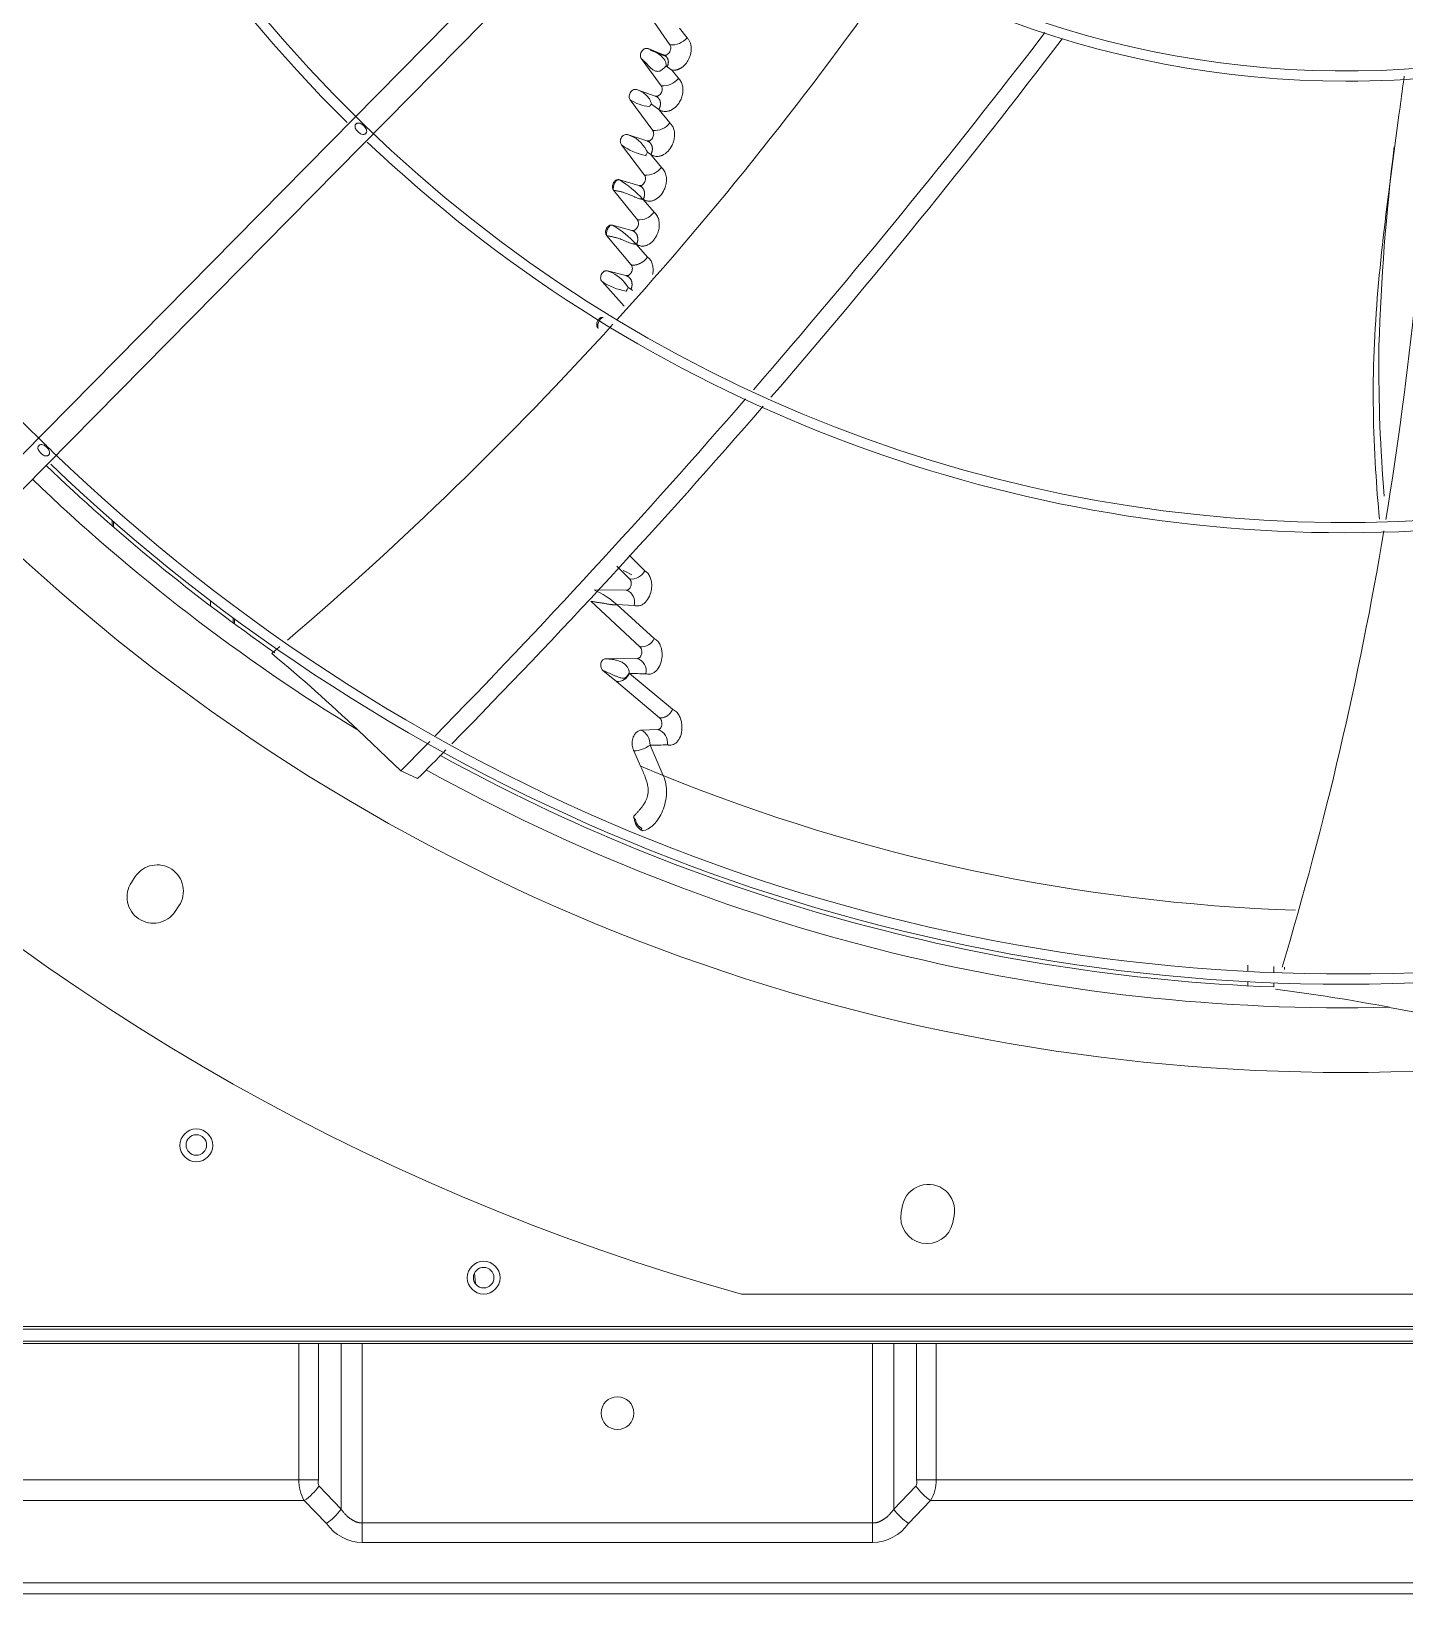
# Model space of a CAD drawing. Header units: millimetres. Extents: x 113490 to 142599, y -20467 to 115.
# Drawn here: x 127403 to 127737.6, y -11964.5 to -11583.8 of the extents above; entities that cross this region are included whole.
import ezdxf

# ---------------------------------------------------------------- set-up
doc = ezdxf.new("R2010")
doc.units = ezdxf.units.MM
doc.layers.add('DV3_0', color=7, linetype='Continuous')

msp = doc.modelspace()

# ---------------------------------------------------------------- linework, layer by layer
at = {"layer": 'DV3_0', "color": 7, "linetype": 'Continuous', "lineweight": 15}
for p, q in [((127709.2, -11374.23), (127375.6, -11712.53)), ((127376.45, -11720.21), (127714.11, -11377.79)), ((127558.62, -11587.14), (127554.01, -11580.55)), ((127562.78, -11585.38), (127560.97, -11583.04)), ((127556.51, -11597.1), (127551.68, -11590.5)), ((127553.3, -11588.05), (127557.02, -11589.58)), ((127557.84, -11590.08), (127553.84, -11588.41)), ((127557.66, -11592.25), (127557.95, -11592.46)), ((127557.94, -11592.46), (127559.06, -11593.26)), ((127560.67, -11595.27), (127559.06, -11593.26)), ((127550.48, -11598.03), (127555.01, -11599.59)), ((127554.43, -11608), (127548.95, -11600.5)), ((127554.09, -11601.57), (127555.93, -11602.84)), ((127558.61, -11606.15), (127556.03, -11602.92)), ((127548.27, -11608.99), (127552.98, -11610.5)), ((127552.43, -11618.86), (127546.79, -11611.5)), ((127552.8, -11613.89), (127552.7, -11614.06)), ((127552.95, -11613.63), (127552.8, -11613.89)), ((127552.89, -11612.83), (127553.12, -11613.27)), ((127553.12, -11613.27), (127552.95, -11613.63)), ((127553.12, -11613.27), (127553.93, -11613.82)), ((127556.56, -11616.97), (127553.93, -11613.82)), ((127553.93, -11613.82), (127553.98, -11613.84)), ((127546.31, -11620), (127551.04, -11621.4)), ((127550.68, -11629.78), (127544.9, -11622.54)), ((127554.75, -11627.86), (127552.06, -11624.76)), ((127552.06, -11624.76), (127552.11, -11624.77)), ((127549.19, -11640.75), (127543.25, -11633.62)), ((127544.61, -11631.05), (127549.35, -11632.34)), ((127553.18, -11638.82), (127550.4, -11635.71)), ((127550.4, -11635.71), (127550.48, -11635.74)), ((127547.46, -11650.78), (127542.07, -11644.81)), ((127543.37, -11642.2), (127547.9, -11643.34)), ((127547.74, -11645.22), (127548.43, -11646.26)), ((127548.19, -11646.7), (127547.92, -11647.11)), ((127548.43, -11646.26), (127548.19, -11646.7)), ((127548.43, -11646.26), (127549.13, -11646.67)), ((127422.78, -11704.34), (127422.78, -11703.01)), ((127423.09, -11703.28), (127423.09, -11704.6)), ((127552.52, -11715.25), (127548.65, -11711.49)), ((127548.8, -11717.25), (127545.72, -11714.13)), ((127540.15, -11719.92), (127547.98, -11719.99)), ((127446.7, -11723.82), (127446.7, -11722.56)), ((127551.3, -11733.81), (127539.31, -11722.68)), ((127545.66, -11723.51), (127549.91, -11723.7)), ((127554.8, -11731.77), (127545.67, -11723.51)), ((127452.25, -11727.98), (127452.25, -11726.74)), ((127452.55, -11726.96), (127452.55, -11728.2)), ((127545.6, -11742.25), (127542.29, -11739.54)), ((127542.92, -11736.7), (127550.66, -11736.62)), ((127548.73, -11740.27), (127548.69, -11740.05)), ((127559.27, -11748.98), (127548.73, -11740.27)), ((127556.08, -11751.06), (127545.6, -11742.25)), ((127482.63, -11754.1), (127493.07, -11764)), ((127551.63, -11754.06), (127555.69, -11753.96)), ((127551.43, -11762.82), (127549.82, -11759.14)), ((127557, -11765.15), (127553.77, -11757.71)), ((127493.07, -11764), (127497.16, -11765.89)), ((127549.74, -11775.19), (127549.75, -11775.17)), ((127428.38, -11789.76), (127427.44, -11791.17)), ((127438.08, -11798.28), (127439.02, -11796.87)), ((127699.43, -11812.87), (127699.43, -11811.36)), ((127699.43, -11816.37), (127699.43, -11815.37)), ((127733.89, -11821.62), (127748.03, -11824.31)), ((127615.29, -11869.88), (127614.96, -11871.55)), ((127627.51, -11874.04), (127627.84, -11872.38)), ((127511.02, -11886.32), (127511.23, -11888.99)), ((127870.41, -11891.49), (127576.06, -11891.49)), ((128220.58, -11899.99), (127226.67, -11899.99)), ((128220.58, -11902.99), (127226.67, -11902.99)), ((127468.22, -11903.49), (127383.46, -11903.49)), ((127472.99, -11903.49), (127468.22, -11903.49)), ((127472.99, -11903.49), (127478.51, -11903.49)), ((127483.68, -11903.49), (127478.51, -11903.49)), ((127483.68, -11903.49), (127608, -11903.49)), ((127613.16, -11903.49), (127608, -11903.49)), ((127613.16, -11903.49), (127618.69, -11903.49)), ((127623.46, -11903.49), (127618.69, -11903.49)), ((127623.46, -11903.49), (127823.02, -11903.49)), ((127165.62, -11964.49), (128280.86, -11964.49))]:
    msp.add_line(p, q, dxfattribs=at)
at = {"layer": 'DV3_0', "color": 7, "linetype": 'Continuous', "lineweight": 20}
for p, q in [((127705.74, -11813.15), (127705.74, -11811.7)), ((127708.36, -11812.36), (127708.36, -11811.84)), ((127705.74, -11816.66), (127705.74, -11815.65)), ((128233.84, -11899.39), (127213.6, -11899.39)), ((127468.22, -11936.74), (127468.22, -11903.49)), ((127472.99, -11936.74), (127472.99, -11903.49)), ((127478.51, -11943.87), (127478.51, -11903.49)), ((127483.68, -11947.25), (127483.68, -11903.49)), ((127608, -11947.25), (127608, -11903.49)), ((127613.16, -11943.87), (127613.16, -11903.49)), ((127618.69, -11903.49), (127618.69, -11936.74)), ((127623.46, -11903.49), (127623.46, -11936.74)), ((127468.22, -11936.74), (127383.46, -11936.74)), ((127472.99, -11936.74), (127468.22, -11936.74)), ((127618.69, -11936.74), (127623.46, -11936.74)), ((127823.02, -11936.74), (127623.46, -11936.74)), ((127469.55, -11941.77), (127382.13, -11941.77)), ((127474.93, -11947.36), (127469.55, -11941.77)), ((127478.51, -11943.87), (127473.13, -11938.28)), ((127618.55, -11938.28), (127613.16, -11943.87)), ((127622.13, -11941.77), (127616.74, -11947.36)), ((127824.35, -11941.77), (127622.13, -11941.77)), ((127608, -11947.25), (127483.68, -11947.25)), ((127483.68, -11947.25), (127483.68, -11952.04)), ((127608, -11947.25), (127608, -11952.04)), ((127608, -11952.04), (127483.68, -11952.04)), ((127165.62, -11961.85), (128280.86, -11961.85))]:
    msp.add_line(p, q, dxfattribs=at)
at = {"layer": 'DV3_0', "color": 7, "linetype": 'Continuous', "lineweight": 15}
for centre, radius in [((127443.24, -11855.25), 4), ((127443.24, -11855.15), 2.5), ((127513.23, -11887.49), 4), ((127513.23, -11887.49), 2.5), ((127545.84, -11920.49), 4)]:
    msp.add_circle(centre, radius, dxfattribs=at)
for centre, radius, start, end in [((127723.24, -11359.99), 453.5, 135.9912, 225.5589), ((127723.24, -11359.99), 346, 136.506, 225.3203), ((127723.24, -11359.99), 343.5, 135.6595, 225.6229), ((127723.24, -11359.99), 551.5, 195.4775, 254.5225), ((127723.24, -11359.99), 233.5, 225.7814, 315.7154), ((127723.24, -11359.99), 236, 270, 315.2644), ((127723.24, -11359.99), 236, 227.0266, 270), ((126898.84, -11069), 872.24, 317.86602, 325.02361), ((126126.45, -10413.41), 1921.39, 319.10975, 322.45989), ((127559, -11582.25), 4.9, 265.5101, 320.4178), ((126190.55, -10469.09), 1840.9, 319.15831, 322.66086), ((127549.31, -11598.8), 11.46, 61.1528, 69.6579), ((127552.35, -11594.28), 6.06, 34.5155, 65.6878), ((127555.29, -11592.05), 2.38, 355.0985, 30.3566), ((127553.65, -11589.05), 5.12, 298.9227, 308.0461), ((127556.88, -11592.31), 4.81, 265.5613, 321.8717), ((127553.4, -11588.71), 5.54, 307.927, 320.2638), ((126872.37, -11560.89), 872.25, 350.63739, 357.81353), ((127723.24, -11359.99), 343.5, 225.9212, 315.6512), ((127554.65, -11591.76), 10.44, 236.8811, 264.046), ((127549.8, -11598.21), 5.45, 313.7925, 317.47), ((127549.15, -11597.64), 6.31, 317.6452, 321.5525), ((127555.04, -11600.27), 0.78, 12.7225, 57.3488), ((127558.38, -11600.14), 3.64, 227.7428, 229.7409), ((127723.24, -11359.99), 343.5, 225.6229, 225.9212), ((127554.81, -11603.2), 4.81, 265.5115, 322.2315), ((127723.24, -11359.99), 346, 270, 315.3179), ((127723.24, -11359.99), 346, 226.461, 270), ((127546.15, -11616.26), 7.57, 26.9834, 73.7291), ((127552.95, -11611.24), 0.866, 16.0058, 57.6668), ((127555.7, -11599.02), 15.34, 234.4922, 258.7126), ((128259.82, -11676.52), 528.72, 172.9859, 178.2608), ((127552.77, -11614.15), 4.73, 265.8403, 323.2857), ((127533.37, -11641.51), 25.09, 41.8667, 58.9698), ((127550.96, -11622.18), 0.921, 18.0658, 57.5274), ((127551.02, -11625.21), 4.58, 265.7991, 324.5702), ((127531.61, -11653.13), 25.63, 42.8328, 59.5066), ((127549.23, -11633.15), 0.965, 19.7105, 57.2219), ((127550.64, -11631.64), 15.71, 236.9569, 260.0262), ((127541.03, -11650.26), 8.39, 36.859, 73.8365), ((127552.74, -11641.98), 5.92, 232.3975, 237.1972), ((126898.84, -11069), 872.24, 310.5122, 317.77416), ((128122.21, -11664.96), 390.91, 179.6523, 184.707), ((126126.45, -10413.41), 1921.39, 315.69478, 319.02272), ((126190.55, -10469.09), 1840.9, 315.58647, 319.0689), ((127723.24, -11359.99), 453.5, 225.9915, 315.56), ((127723.24, -11359.99), 456, 270, 315.5611), ((127723.24, -11359.99), 453.5, 225.5589, 225.9915), ((127723.24, -11359.99), 457, 226.1533, 235.1929), ((127723.24, -11359.99), 456, 226.2335, 270), ((126872.37, -11560.89), 872.25, 343.27776, 350.45664), ((127723.24, -11359.99), 477.5, 226.9802, 313.0198), ((127729.66, -11343.41), 414.13, 243.8682, 244.1867), ((127549.16, -11713.46), 3.81, 264.7001, 331.9048), ((127532.22, -11738.13), 19.86, 47.4041, 66.4859), ((127546.97, -11722.87), 3.05, 344.1564, 70.634), ((127551.59, -11730.27), 3.55, 265.4096, 335.1519), ((126898.84, -11069), 872.24, 310.18237, 310.35176), ((127201.36, -12048.7), 407.31, 46.3255, 50.2835), ((127545.77, -11739.05), 3.2, 266.8406, 337.4758), ((127545.31, -11738.63), 3.66, 311.5503, 337.1639), ((127545.83, -11740.23), 2.86, 3.4886, 9.9712), ((127553.17, -11580.93), 159.41, 268.4037, 269.8503), ((127549.62, -11739.65), 3.21, 347.6517, 71.1439), ((127547.28, -11739.51), 1.92, 273.3073, 284.0677), ((127549.91, -11757.52), 3.86, 357.1818, 63.5888), ((127554.62, -11757.21), 3.43, 352.2982, 71.7881), ((126126.45, -10413.41), 1921.39, 315.33791, 315.63669), ((126190.55, -10469.09), 1840.9, 315.21602, 315.52108), ((127549.56, -11752.25), 6.9, 272.155, 307.597), ((127549.48, -11752.02), 7.13, 272.7525, 306.9995), ((127554.04, -11585.05), 172.67, 269.9107, 271.3205), ((127723.24, -11359.99), 457, 241.1263, 267.8054), ((127697.86, -11420.07), 372.72, 246.8673, 247.7953), ((127433.7, -11793.31), 6.4, 326.25, 146.25), ((127432.76, -11794.72), 6.4, 146.25, 326.25), ((127656.52, -12221.64), 407.44, 79.0531, 83.0099), ((127621.57, -11871.13), 6.4, 348.75, 168.75), ((127621.24, -11872.79), 6.4, 168.75, 348.75)]:
    msp.add_arc(centre, radius, start, end, dxfattribs=at)
at = {"layer": 'DV3_0', "color": 7, "linetype": 'Continuous', "lineweight": 20}
for centre, radius, start, end in [((128051.44, -11667.05), 320.16, 178.8238, 179.2018), ((127723.24, -11359.99), 461.75, 226.1456, 238.5954), ((127723.24, -11359.99), 461.75, 240.9755, 271.3224), ((127726.53, -11347.24), 450.99, 247.92, 268.0313), ((127477.55, -11936.97), 9.33, 178.573, 210.9696), ((127474.78, -11937.36), 1.89, 160.9993, 209.2458), ((127616.9, -11937.36), 1.89, 330.7536, 19.0013), ((127614.13, -11936.97), 9.33, 329.0299, 1.4276), ((127483.93, -11941.05), 10.99, 215.0741, 268.685), ((127607.75, -11941.05), 10.99, 271.315, 324.9258)]:
    msp.add_arc(centre, radius, start, end, dxfattribs=at)
at = {"layer": 'DV3_0', "color": 7, "linetype": 'Continuous', "lineweight": 15}
for centre, major_axis, start_param, end_param in [((127469.55, -11938.28), (4.49, 4.33), 4.313983, 5.138233), ((127622.13, -11938.28), (-4.49, 4.33), 1.144952, 1.969202), ((127474.93, -11943.87), (4.49, 4.33), 4.313983, 5.138233), ((127616.74, -11943.87), (-4.49, 4.33), 1.144952, 1.969202)]:
    msp.add_ellipse(centre, major_axis=major_axis, ratio=0.436952, start_param=start_param, end_param=end_param, dxfattribs=at)
for points, knots in [([(127553.3, -11588.05), (127553.1, -11587.97), (127552.84, -11587.95), (127552.31, -11588.12), (127552.04, -11588.31), (127551.72, -11588.73), (127551.62, -11588.9), (127551.49, -11589.25), (127551.46, -11589.43), (127551.42, -11589.93), (127551.49, -11590.22), (127551.68, -11590.5)], [0, 0, 0, 0, 0.25, 0.25, 0.5, 0.5, 0.625, 0.625, 0.75, 0.75, 1, 1, 1, 1]), ([(127557.02, -11589.58), (127557.08, -11589.6), (127557.2, -11589.65), (127557.47, -11589.66), (127557.84, -11589.57), (127558.26, -11589.27), (127558.59, -11588.83), (127558.79, -11588.32), (127558.84, -11587.85), (127558.79, -11587.45), (127558.67, -11587.24), (127558.62, -11587.14)], [0, 0, 0, 0, 0.059552, 0.118886, 0.252324, 0.393065, 0.538483, 0.678997, 0.797391, 0.899757, 1, 1, 1, 1]), ([(127559.06, -11593.26), (127559.12, -11593.27), (127559.23, -11593.29), (127559.4, -11593.3), (127559.57, -11593.3), (127559.73, -11593.29), (127559.9, -11593.28), (127560.06, -11593.25), (127560.21, -11593.22), (127560.37, -11593.18), (127560.52, -11593.13), (127560.67, -11593.08), (127560.81, -11593.02), (127560.95, -11592.95), (127561.09, -11592.88), (127561.22, -11592.81), (127561.35, -11592.73), (127561.48, -11592.65), (127561.78, -11592.44), (127562.22, -11592.05), (127562.75, -11591.41), (127563.18, -11590.7), (127563.45, -11590.07), (127563.61, -11589.56), (127563.71, -11589.17), (127563.77, -11588.77), (127563.81, -11588.38), (127563.82, -11587.98), (127563.8, -11587.6), (127563.74, -11587.22), (127563.65, -11586.86), (127563.54, -11586.51), (127563.39, -11586.19), (127563.22, -11585.89), (127563.01, -11585.62), (127562.86, -11585.46), (127562.78, -11585.38)], [0, 0, 0, 0, 0.017644, 0.035018, 0.052126, 0.068973, 0.085565, 0.101908, 0.118008, 0.133871, 0.149502, 0.164898, 0.180048, 0.194945, 0.209583, 0.223959, 0.238069, 0.251912, 0.265486, 0.340307, 0.413663, 0.485198, 0.554379, 0.588972, 0.62364, 0.658346, 0.693024, 0.727603, 0.762022, 0.796297, 0.830476, 0.864559, 0.898512, 0.932346, 0.966158, 1, 1, 1, 1]), ([(127551.68, -11590.5), (127551.98, -11590.75), (127552.28, -11591.05), (127552.88, -11591.68), (127553.19, -11592.03), (127553.69, -11592.53), (127553.86, -11592.69), (127554.22, -11593), (127554.42, -11593.14), (127554.83, -11593.39), (127555.06, -11593.49), (127555.56, -11593.59), (127555.83, -11593.6), (127556.12, -11593.53)], [0, 0, 0, 0, 0.25, 0.25, 0.5, 0.5, 0.625, 0.625, 0.75, 0.75, 0.875, 0.875, 1, 1, 1, 1]), ([(127557.95, -11592.46), (127557.96, -11592.42), (127558, -11592.34), (127558.06, -11592.21), (127558.1, -11592.09), (127558.14, -11591.96), (127558.17, -11591.83), (127558.19, -11591.71), (127558.21, -11591.58), (127558.22, -11591.45), (127558.23, -11591.33), (127558.23, -11591.21), (127558.22, -11591.08), (127558.2, -11590.97), (127558.18, -11590.85), (127558.15, -11590.73), (127558.12, -11590.62), (127558.08, -11590.52), (127558.03, -11590.42), (127557.98, -11590.32), (127557.91, -11590.22), (127557.85, -11590.13), (127557.78, -11590.05), (127557.7, -11589.97), (127557.62, -11589.9), (127557.53, -11589.83), (127557.44, -11589.77), (127557.34, -11589.71), (127557.24, -11589.66), (127557.13, -11589.62), (127557.05, -11589.6), (127557.02, -11589.58)], [0, 0, 0, 0, 0.032444, 0.064928, 0.09749, 0.13016, 0.162965, 0.195922, 0.229044, 0.262342, 0.295822, 0.329485, 0.363334, 0.39737, 0.431594, 0.466006, 0.500609, 0.535407, 0.570392, 0.605558, 0.64089, 0.676374, 0.711994, 0.747731, 0.783569, 0.819492, 0.855486, 0.891538, 0.927643, 0.963796, 1, 1, 1, 1]), ([(127556.03, -11602.92), (127556.18, -11603.01), (127556.48, -11603.18), (127556.96, -11603.31), (127557.4, -11603.36), (127557.8, -11603.34), (127558.16, -11603.28), (127558.47, -11603.19), (127559.19, -11602.92), (127560.24, -11602.17), (127561.16, -11600.8), (127561.65, -11599.47), (127561.82, -11598.26), (127561.72, -11597.09), (127561.35, -11596.03), (127560.9, -11595.53), (127560.67, -11595.27)], [0, 0, 0, 0, 0.048712, 0.093297, 0.133867, 0.170457, 0.203036, 0.231538, 0.255882, 0.403164, 0.540731, 0.633138, 0.726086, 0.818306, 0.909472, 1, 1, 1, 1]), ([(127737.49, -11594.71), (127737.15, -11597.27), (127736.81, -11599.81), (127735.12, -11612.36), (127733.74, -11622.3), (127731.46, -11642.05), (127730.54, -11651.86), (127729.77, -11671.33), (127729.94, -11680.98), (127730.77, -11694.63), (127731.08, -11698.66), (127731.46, -11702.69)], [0.0934532, 0.0934532, 0.0934532, 0.0934532, 0.125, 0.125, 0.25, 0.25, 0.375, 0.375, 0.5, 0.5, 0.5526716, 0.5526716, 0.5526716, 0.5526716]), ([(127550.48, -11598.03), (127550.23, -11597.94), (127549.92, -11597.97), (127549.35, -11598.25), (127549.09, -11598.51), (127548.84, -11598.98), (127548.77, -11599.15), (127548.7, -11599.47), (127548.69, -11599.62), (127548.71, -11600.05), (127548.79, -11600.28), (127548.95, -11600.5)], [0, 0, 0, 0, 0.25, 0.25, 0.5, 0.5, 0.625, 0.625, 0.75, 0.75, 1, 1, 1, 1]), ([(127554.09, -11601.57), (127554.02, -11601.11), (127553.84, -11600.68), (127553.36, -11599.93), (127553.06, -11599.6), (127552.08, -11598.73), (127551.3, -11598.3), (127550.48, -11598.03)], [0, 0, 0, 0, 0.25, 0.25, 0.5, 0.5, 1, 1, 1, 1]), ([(127555.01, -11599.59), (127555.07, -11599.6), (127555.2, -11599.64), (127555.47, -11599.64), (127555.83, -11599.52), (127556.23, -11599.2), (127556.55, -11598.75), (127556.72, -11598.24), (127556.75, -11597.78), (127556.69, -11597.46), (127556.6, -11597.24), (127556.54, -11597.15), (127556.51, -11597.1)], [0, 0, 0, 0, 0.061712, 0.124068, 0.257055, 0.398269, 0.543459, 0.683288, 0.800054, 0.90078, 0.950773, 1, 1, 1, 1]), ([(127555.93, -11602.84), (127555.95, -11602.8), (127556, -11602.71), (127556.06, -11602.58), (127556.11, -11602.45), (127556.16, -11602.32), (127556.2, -11602.19), (127556.24, -11602.05), (127556.26, -11601.92), (127556.28, -11601.79), (127556.3, -11601.65), (127556.3, -11601.52), (127556.3, -11601.39), (127556.3, -11601.26), (127556.28, -11601.14), (127556.26, -11601.01), (127556.24, -11600.89), (127556.2, -11600.77), (127556.16, -11600.66), (127556.12, -11600.55), (127556.06, -11600.44), (127556, -11600.34), (127555.94, -11600.25), (127555.87, -11600.15), (127555.79, -11600.07), (127555.71, -11599.99), (127555.63, -11599.91), (127555.53, -11599.84), (127555.44, -11599.78), (127555.34, -11599.72), (127555.23, -11599.67), (127555.12, -11599.62), (127555.05, -11599.6), (127555.01, -11599.59)], [0, 0, 0, 0, 0.030721, 0.061407, 0.092102, 0.122841, 0.153652, 0.184559, 0.215579, 0.246725, 0.278006, 0.309429, 0.340997, 0.372715, 0.404583, 0.436606, 0.468785, 0.501126, 0.533632, 0.566299, 0.59912, 0.632082, 0.665173, 0.698377, 0.731679, 0.765062, 0.798512, 0.832013, 0.865554, 0.899127, 0.932725, 0.966348, 1, 1, 1, 1]), ([(127484.51, -11608.71), (127484.47, -11608.75), (127484.38, -11608.84), (127484.14, -11608.95), (127483.74, -11608.99), (127483.31, -11608.81), (127482.92, -11608.55), (127482.61, -11608.27), (127482.33, -11607.97), (127482.06, -11607.6), (127481.87, -11607.18), (127481.9, -11606.78), (127482.01, -11606.54), (127482.09, -11606.45), (127482.13, -11606.41)], [0, 0, 0, 0, 0.040471, 0.081926, 0.180876, 0.319892, 0.408079, 0.503208, 0.597701, 0.68481, 0.821378, 0.918632, 0.959731, 1, 1, 1, 1]), ([(127482.13, -11606.41), (127482.18, -11606.37), (127482.27, -11606.28), (127482.51, -11606.17), (127482.9, -11606.13), (127483.34, -11606.31), (127483.72, -11606.58), (127484.03, -11606.85), (127484.32, -11607.16), (127484.59, -11607.53), (127484.77, -11607.95), (127484.74, -11608.34), (127484.63, -11608.58), (127484.55, -11608.67), (127484.51, -11608.71)], [0, 0, 0, 0, 0.040443, 0.081793, 0.180216, 0.319289, 0.407802, 0.503208, 0.598506, 0.68594, 0.822069, 0.918689, 0.959722, 1, 1, 1, 1]), ([(127553.98, -11613.84), (127554.14, -11613.93), (127554.45, -11614.11), (127554.93, -11614.26), (127555.37, -11614.31), (127555.77, -11614.3), (127556.13, -11614.24), (127556.43, -11614.16), (127557.14, -11613.9), (127558.19, -11613.16), (127559.12, -11611.77), (127559.61, -11610.43), (127559.79, -11609.2), (127559.69, -11608.01), (127559.32, -11606.92), (127558.85, -11606.4), (127558.61, -11606.15)], [0, 0, 0, 0, 0.049725, 0.09487, 0.135552, 0.171819, 0.203628, 0.230893, 0.253518, 0.400765, 0.538713, 0.630437, 0.723371, 0.816167, 0.908233, 1, 1, 1, 1]), ([(127546.79, -11611.5), (127546.73, -11611.4), (127546.6, -11611.2), (127546.52, -11610.81), (127546.53, -11610.36), (127546.68, -11609.86), (127546.99, -11609.4), (127547.4, -11609.07), (127547.78, -11608.95), (127548.07, -11608.94), (127548.2, -11608.98), (127548.27, -11608.99)], [0, 0, 0, 0, 0.103624, 0.201896, 0.31398, 0.451787, 0.59527, 0.73673, 0.874824, 0.938298, 1, 1, 1, 1]), ([(127552.98, -11610.5), (127553.04, -11610.52), (127553.17, -11610.55), (127553.44, -11610.54), (127553.8, -11610.41), (127554.19, -11610.09), (127554.49, -11609.63), (127554.65, -11609.12), (127554.67, -11608.66), (127554.61, -11608.34), (127554.52, -11608.13), (127554.46, -11608.04), (127554.43, -11608)], [0, 0, 0, 0, 0.062127, 0.125087, 0.257837, 0.399205, 0.545067, 0.685923, 0.803386, 0.90406, 0.952122, 1, 1, 1, 1]), ([(127553.98, -11613.84), (127554, -11613.79), (127554.05, -11613.71), (127554.11, -11613.57), (127554.16, -11613.44), (127554.21, -11613.3), (127554.25, -11613.17), (127554.28, -11613.03), (127554.31, -11612.89), (127554.33, -11612.76), (127554.34, -11612.62), (127554.34, -11612.48), (127554.34, -11612.35), (127554.33, -11612.22), (127554.31, -11612.09), (127554.29, -11611.96), (127554.26, -11611.84), (127554.23, -11611.72), (127554.18, -11611.6), (127554.13, -11611.49), (127554.08, -11611.38), (127554.01, -11611.28), (127553.95, -11611.18), (127553.87, -11611.08), (127553.79, -11610.99), (127553.71, -11610.91), (127553.62, -11610.83), (127553.52, -11610.76), (127553.42, -11610.7), (127553.32, -11610.64), (127553.21, -11610.58), (127553.1, -11610.54), (127553.02, -11610.51), (127552.98, -11610.5)], [0, 0, 0, 0, 0.030662, 0.061288, 0.091921, 0.122598, 0.15335, 0.184199, 0.215166, 0.246262, 0.2775, 0.308884, 0.340421, 0.372114, 0.403966, 0.435979, 0.468156, 0.500504, 0.533023, 0.565711, 0.598557, 0.631551, 0.664678, 0.697923, 0.73127, 0.764701, 0.7982, 0.831754, 0.865349, 0.898975, 0.932627, 0.966301, 1, 1, 1, 1]), ([(127552.11, -11624.77), (127552.26, -11624.86), (127552.56, -11625.03), (127553.03, -11625.17), (127553.47, -11625.22), (127553.87, -11625.21), (127554.23, -11625.14), (127554.54, -11625.05), (127555.26, -11624.77), (127556.3, -11624), (127557.2, -11622.59), (127557.66, -11621.23), (127557.82, -11620.01), (127557.7, -11618.82), (127557.29, -11617.73), (127556.81, -11617.23), (127556.56, -11616.97)], [0, 0, 0, 0, 0.047949, 0.091845, 0.131809, 0.167905, 0.2001, 0.228322, 0.252481, 0.399943, 0.539027, 0.629782, 0.722249, 0.81505, 0.907464, 1, 1, 1, 1]), ([(127544.9, -11622.54), (127544.88, -11622.52), (127544.84, -11622.48), (127544.8, -11622.4), (127544.76, -11622.33), (127544.71, -11622.22), (127544.66, -11622.08), (127544.62, -11621.89), (127544.6, -11621.68), (127544.62, -11621.35), (127544.72, -11621.01), (127544.89, -11620.69), (127545.05, -11620.46), (127545.24, -11620.27), (127545.45, -11620.12), (127545.67, -11620.02), (127545.87, -11619.97), (127546.04, -11619.96), (127546.18, -11619.97), (127546.27, -11619.99), (127546.31, -11620)], [0, 0, 0, 0, 0.023997, 0.048085, 0.072391, 0.09704, 0.146565, 0.196478, 0.252296, 0.308899, 0.447394, 0.518709, 0.590696, 0.663416, 0.735191, 0.803703, 0.87187, 0.915381, 0.957876, 1, 1, 1, 1]), ([(127544.9, -11622.54), (127544.82, -11622.36), (127544.8, -11622.08), (127544.88, -11621.48), (127544.99, -11621.14), (127545.29, -11620.56), (127545.49, -11620.31), (127545.91, -11620), (127546.13, -11619.95), (127546.31, -11620)], [0, 0, 0, 0, 0.25, 0.25, 0.5, 0.5, 0.75, 0.75, 1, 1, 1, 1]), ([(127551.04, -11621.4), (127551.1, -11621.41), (127551.23, -11621.44), (127551.5, -11621.42), (127551.85, -11621.29), (127552.23, -11620.96), (127552.52, -11620.49), (127552.67, -11619.98), (127552.68, -11619.52), (127552.61, -11619.21), (127552.52, -11619), (127552.46, -11618.91), (127552.43, -11618.86)], [0, 0, 0, 0, 0.061858, 0.124527, 0.256747, 0.397935, 0.544068, 0.685407, 0.802956, 0.903358, 0.951888, 1, 1, 1, 1]), ([(127552.11, -11624.77), (127552.13, -11624.73), (127552.17, -11624.64), (127552.23, -11624.51), (127552.28, -11624.37), (127552.33, -11624.23), (127552.36, -11624.09), (127552.39, -11623.95), (127552.42, -11623.82), (127552.43, -11623.68), (127552.44, -11623.54), (127552.45, -11623.4), (127552.44, -11623.27), (127552.43, -11623.14), (127552.41, -11623.01), (127552.39, -11622.88), (127552.35, -11622.75), (127552.31, -11622.63), (127552.27, -11622.51), (127552.22, -11622.4), (127552.16, -11622.29), (127552.09, -11622.19), (127552.02, -11622.08), (127551.95, -11621.99), (127551.87, -11621.9), (127551.78, -11621.81), (127551.69, -11621.74), (127551.59, -11621.66), (127551.49, -11621.6), (127551.38, -11621.54), (127551.27, -11621.48), (127551.16, -11621.44), (127551.08, -11621.41), (127551.04, -11621.4)], [0, 0, 0, 0, 0.030541, 0.061049, 0.09157, 0.12214, 0.152791, 0.183548, 0.214428, 0.245447, 0.276615, 0.307941, 0.339429, 0.371083, 0.402906, 0.434903, 0.467075, 0.499427, 0.531962, 0.564675, 0.597556, 0.630594, 0.663775, 0.697081, 0.730497, 0.764005, 0.797589, 0.831233, 0.864925, 0.898652, 0.932409, 0.966192, 1, 1, 1, 1]), ([(127552.06, -11624.76), (127552.01, -11624.75), (127551.91, -11624.74), (127551.75, -11624.72), (127551.58, -11624.69), (127551.41, -11624.65), (127551.13, -11624.58), (127550.7, -11624.43), (127550.11, -11624.2), (127549.53, -11623.95), (127549.06, -11623.75), (127548.61, -11623.56), (127548.12, -11623.37), (127547.62, -11623.18), (127547.21, -11623.05), (127546.87, -11622.95), (127546.55, -11622.87), (127546.23, -11622.8), (127545.93, -11622.74), (127545.65, -11622.68), (127545.38, -11622.63), (127545.12, -11622.59), (127544.97, -11622.56), (127544.9, -11622.54)], [0, 0, 0, 0, 0.022349, 0.045451, 0.069335, 0.09403, 0.119558, 0.190912, 0.284349, 0.376471, 0.44345, 0.485057, 0.569523, 0.642907, 0.687857, 0.73071, 0.77175, 0.811297, 0.849706, 0.887364, 0.924682, 0.962083, 1, 1, 1, 1]), ([(127549.35, -11632.34), (127549.41, -11632.35), (127549.54, -11632.38), (127549.81, -11632.36), (127550.15, -11632.22), (127550.53, -11631.87), (127550.81, -11631.4), (127550.95, -11630.89), (127550.95, -11630.43), (127550.87, -11630.12), (127550.77, -11629.91), (127550.71, -11629.82), (127550.68, -11629.78)], [0, 0, 0, 0, 0.061627, 0.124066, 0.255996, 0.397291, 0.543969, 0.685918, 0.803556, 0.903737, 0.952044, 1, 1, 1, 1]), ([(127550.48, -11635.74), (127550.63, -11635.82), (127550.92, -11635.98), (127551.38, -11636.11), (127551.81, -11636.16), (127552.21, -11636.14), (127552.57, -11636.07), (127552.89, -11635.98), (127553.61, -11635.68), (127554.64, -11634.88), (127555.51, -11633.45), (127555.94, -11632.09), (127556.07, -11630.87), (127555.93, -11629.69), (127555.51, -11628.61), (127555, -11628.11), (127554.75, -11627.86)], [0, 0, 0, 0, 0.046642, 0.089607, 0.12902, 0.164956, 0.19739, 0.226259, 0.251477, 0.399281, 0.53953, 0.629234, 0.721185, 0.813961, 0.906708, 1, 1, 1, 1]), ([(127543.25, -11633.62), (127543.23, -11633.6), (127543.2, -11633.55), (127543.15, -11633.48), (127543.11, -11633.41), (127543.06, -11633.3), (127543, -11633.16), (127542.96, -11632.97), (127542.94, -11632.77), (127542.95, -11632.44), (127543.04, -11632.1), (127543.2, -11631.77), (127543.36, -11631.54), (127543.55, -11631.35), (127543.76, -11631.19), (127543.97, -11631.08), (127544.17, -11631.03), (127544.34, -11631.01), (127544.48, -11631.02), (127544.57, -11631.04), (127544.61, -11631.05)], [0, 0, 0, 0, 0.023889, 0.047877, 0.07209, 0.09665, 0.14604, 0.195842, 0.251676, 0.3083, 0.447362, 0.518962, 0.591199, 0.664024, 0.735849, 0.804261, 0.872291, 0.915659, 0.958013, 1, 1, 1, 1]), ([(127543.25, -11633.62), (127543.17, -11633.44), (127543.15, -11633.17), (127543.22, -11632.56), (127543.32, -11632.23), (127543.62, -11631.64), (127543.81, -11631.38), (127544.22, -11631.07), (127544.43, -11631), (127544.61, -11631.05)], [0, 0, 0, 0, 0.25, 0.25, 0.5, 0.5, 0.75, 0.75, 1, 1, 1, 1]), ([(127550.4, -11635.71), (127550.35, -11635.71), (127550.25, -11635.7), (127550.09, -11635.68), (127549.93, -11635.65), (127549.76, -11635.62), (127549.48, -11635.55), (127549.05, -11635.42), (127548.47, -11635.2), (127547.89, -11634.97), (127547.42, -11634.78), (127546.97, -11634.59), (127546.49, -11634.41), (127545.99, -11634.24), (127545.57, -11634.11), (127545.24, -11634.02), (127544.91, -11633.94), (127544.59, -11633.87), (127544.29, -11633.81), (127544.01, -11633.76), (127543.73, -11633.71), (127543.48, -11633.66), (127543.33, -11633.63), (127543.25, -11633.62)], [0, 0, 0, 0, 0.022138, 0.045009, 0.068643, 0.093067, 0.118304, 0.188943, 0.281085, 0.373632, 0.440308, 0.480842, 0.565479, 0.639048, 0.684263, 0.727434, 0.768841, 0.808803, 0.847669, 0.885817, 0.923645, 0.961567, 1, 1, 1, 1]), ([(127550.48, -11635.74), (127550.5, -11635.69), (127550.54, -11635.6), (127550.6, -11635.47), (127550.65, -11635.33), (127550.69, -11635.19), (127550.72, -11635.05), (127550.75, -11634.91), (127550.77, -11634.77), (127550.79, -11634.63), (127550.79, -11634.5), (127550.79, -11634.36), (127550.79, -11634.22), (127550.77, -11634.09), (127550.75, -11633.96), (127550.72, -11633.83), (127550.69, -11633.71), (127550.65, -11633.58), (127550.6, -11633.47), (127550.55, -11633.35), (127550.49, -11633.24), (127550.42, -11633.14), (127550.35, -11633.04), (127550.27, -11632.94), (127550.19, -11632.85), (127550.1, -11632.76), (127550, -11632.68), (127549.91, -11632.61), (127549.8, -11632.54), (127549.7, -11632.48), (127549.58, -11632.43), (127549.47, -11632.38), (127549.39, -11632.35), (127549.35, -11632.34)], [0, 0, 0, 0, 0.030435, 0.060841, 0.091264, 0.121741, 0.152303, 0.182977, 0.213782, 0.244732, 0.27584, 0.307114, 0.338559, 0.37018, 0.40198, 0.433962, 0.466131, 0.498489, 0.53104, 0.563776, 0.59669, 0.629768, 0.662996, 0.696357, 0.729835, 0.763411, 0.797068, 0.830791, 0.864566, 0.898381, 0.932227, 0.9661, 1, 1, 1, 1]), ([(127547.9, -11643.34), (127547.97, -11643.35), (127548.09, -11643.37), (127548.36, -11643.34), (127548.71, -11643.19), (127549.08, -11642.84), (127549.35, -11642.37), (127549.47, -11641.85), (127549.47, -11641.39), (127549.38, -11641.08), (127549.28, -11640.87), (127549.22, -11640.79), (127549.19, -11640.75)], [0, 0, 0, 0, 0.061406, 0.123605, 0.255267, 0.396706, 0.543947, 0.686506, 0.804218, 0.904136, 0.952269, 1, 1, 1, 1]), ([(127553.18, -11638.82), (127553.15, -11638.87), (127553.08, -11638.96), (127552.97, -11639.09), (127552.86, -11639.22), (127552.76, -11639.33), (127552.65, -11639.44), (127552.55, -11639.54), (127552.45, -11639.63), (127552.35, -11639.72), (127552.26, -11639.8), (127552.17, -11639.87), (127552.08, -11639.93), (127552, -11639.99), (127551.93, -11640.04), (127551.86, -11640.08), (127551.79, -11640.12), (127551.74, -11640.16), (127551.68, -11640.19), (127551.64, -11640.22), (127551.6, -11640.24), (127551.56, -11640.26), (127551.54, -11640.27), (127551.52, -11640.28), (127551.5, -11640.29), (127551.41, -11640.34), (127551.24, -11640.43), (127550.99, -11640.53), (127550.75, -11640.62), (127550.52, -11640.69), (127550.3, -11640.74), (127550.09, -11640.77), (127549.89, -11640.79), (127549.7, -11640.79), (127549.52, -11640.79), (127549.35, -11640.77), (127549.24, -11640.75), (127549.19, -11640.75)], [0, 0, 0, 0, 0.035262, 0.068967, 0.101155, 0.131854, 0.161087, 0.188869, 0.21521, 0.240119, 0.263599, 0.285654, 0.306284, 0.325489, 0.343267, 0.359617, 0.374536, 0.388021, 0.400067, 0.410673, 0.419833, 0.427546, 0.433807, 0.438615, 0.441967, 0.443862, 0.50247, 0.559291, 0.614408, 0.66788, 0.719754, 0.770071, 0.818875, 0.866215, 0.912143, 0.956718, 1, 1, 1, 1]), ([(127554.39, -11643.11), (127554.42, -11642.98), (127554.51, -11642.47), (127554.55, -11641.57), (127554.35, -11640.48), (127553.92, -11639.49), (127553.43, -11639.04), (127553.18, -11638.82)], [0.6022969, 0.6022969, 0.6022969, 0.6022969, 0.635456, 0.7251168, 0.8159648, 0.9074058, 1, 1, 1, 1]), ([(127542.07, -11644.81), (127542.05, -11644.78), (127542.01, -11644.74), (127541.95, -11644.66), (127541.91, -11644.58), (127541.85, -11644.47), (127541.8, -11644.34), (127541.74, -11644.08), (127541.73, -11643.78), (127541.78, -11643.46), (127541.86, -11643.19), (127541.98, -11642.93), (127542.14, -11642.71), (127542.32, -11642.51), (127542.52, -11642.35), (127542.74, -11642.24), (127542.93, -11642.19), (127543.1, -11642.17), (127543.24, -11642.17), (127543.32, -11642.19), (127543.37, -11642.2)], [0, 0, 0, 0, 0.028007, 0.055032, 0.081193, 0.106619, 0.153365, 0.20124, 0.314031, 0.380881, 0.453942, 0.525375, 0.597439, 0.669138, 0.739919, 0.808326, 0.876169, 0.918445, 0.959511, 1, 1, 1, 1]), ([(127549.13, -11646.67), (127549.15, -11646.62), (127549.18, -11646.53), (127549.23, -11646.4), (127549.28, -11646.27), (127549.31, -11646.13), (127549.34, -11645.99), (127549.36, -11645.86), (127549.38, -11645.72), (127549.39, -11645.58), (127549.39, -11645.45), (127549.38, -11645.31), (127549.37, -11645.18), (127549.35, -11645.05), (127549.33, -11644.92), (127549.3, -11644.8), (127549.26, -11644.67), (127549.22, -11644.56), (127549.17, -11644.44), (127549.11, -11644.33), (127549.05, -11644.22), (127548.98, -11644.12), (127548.91, -11644.02), (127548.83, -11643.93), (127548.74, -11643.84), (127548.65, -11643.75), (127548.56, -11643.68), (127548.46, -11643.6), (127548.36, -11643.54), (127548.25, -11643.48), (127548.14, -11643.42), (127548.02, -11643.37), (127547.94, -11643.35), (127547.9, -11643.34)], [0, 0, 0, 0, 0.030187, 0.060371, 0.090594, 0.120893, 0.151298, 0.181832, 0.212515, 0.24336, 0.27438, 0.305582, 0.336971, 0.368552, 0.400328, 0.432301, 0.464474, 0.49685, 0.52943, 0.562209, 0.595176, 0.628319, 0.661623, 0.695073, 0.72865, 0.762337, 0.796117, 0.829975, 0.863895, 0.897866, 0.931877, 0.965922, 1, 1, 1, 1]), ([(127541.12, -11656.18), (127541.1, -11656.16), (127541.07, -11656.12), (127541.02, -11656.06), (127540.97, -11655.99), (127540.91, -11655.88), (127540.85, -11655.74), (127540.8, -11655.56), (127540.77, -11655.35), (127540.77, -11655.02), (127540.84, -11654.66), (127541, -11654.32), (127541.15, -11654.08), (127541.34, -11653.88), (127541.54, -11653.72), (127541.76, -11653.6), (127541.95, -11653.54), (127542.12, -11653.52), (127542.26, -11653.53), (127542.35, -11653.55), (127542.39, -11653.56)], [0, 0, 0, 0, 0.023717, 0.047529, 0.071567, 0.095958, 0.144865, 0.194255, 0.24993, 0.306447, 0.447124, 0.519636, 0.592736, 0.666021, 0.738106, 0.806218, 0.873827, 0.916713, 0.958547, 1, 1, 1, 1]), ([(127541.12, -11656.18), (127541.04, -11656.02), (127541.01, -11655.76), (127541.07, -11655.15), (127541.17, -11654.81), (127541.44, -11654.2), (127541.63, -11653.93), (127542.02, -11653.59), (127542.22, -11653.51), (127542.39, -11653.56)], [0, 0, 0, 0, 0.25, 0.25, 0.5, 0.5, 0.75, 0.75, 1, 1, 1, 1]), ([(127407.27, -11687.04), (127407.23, -11687.08), (127407.14, -11687.17), (127406.9, -11687.28), (127406.5, -11687.32), (127406.07, -11687.14), (127405.68, -11686.88), (127405.37, -11686.6), (127405.09, -11686.3), (127404.82, -11685.92), (127404.64, -11685.5), (127404.67, -11685.11), (127404.78, -11684.87), (127404.86, -11684.78), (127404.9, -11684.73)], [0, 0, 0, 0, 0.040441, 0.08184, 0.180502, 0.319168, 0.407275, 0.502441, 0.597059, 0.684342, 0.821198, 0.918588, 0.959713, 1, 1, 1, 1]), ([(127404.9, -11684.73), (127404.94, -11684.69), (127405.03, -11684.61), (127405.27, -11684.49), (127405.67, -11684.46), (127406.1, -11684.64), (127406.48, -11684.9), (127406.8, -11685.18), (127407.08, -11685.48), (127407.35, -11685.86), (127407.53, -11686.28), (127407.5, -11686.67), (127407.39, -11686.91), (127407.31, -11687), (127407.27, -11687.04)], [0, 0, 0, 0, 0.040419, 0.081737, 0.180004, 0.318741, 0.407079, 0.502384, 0.597672, 0.685216, 0.821732, 0.918627, 0.959704, 1, 1, 1, 1]), ([(127547.98, -11719.99), (127548.01, -11719.99), (127548.07, -11719.99), (127548.16, -11719.98), (127548.24, -11719.95), (127548.36, -11719.91), (127548.5, -11719.83), (127548.67, -11719.69), (127548.83, -11719.51), (127549.01, -11719.22), (127549.13, -11718.87), (127549.18, -11718.5), (127549.19, -11718.24), (127549.16, -11718.01), (127549.11, -11717.79), (127549.04, -11717.59), (127548.93, -11717.4), (127548.85, -11717.3), (127548.8, -11717.25)], [0, 0, 0, 0, 0.028865, 0.057593, 0.086401, 0.115506, 0.180051, 0.24602, 0.317149, 0.389669, 0.54238, 0.617783, 0.692725, 0.753316, 0.813034, 0.877032, 0.938756, 1, 1, 1, 1]), ([(127549.91, -11723.7), (127550.07, -11723.74), (127550.38, -11723.83), (127550.84, -11723.84), (127551.27, -11723.76), (127551.66, -11723.61), (127552.01, -11723.43), (127552.67, -11722.96), (127553.52, -11721.91), (127554.06, -11720.37), (127554.21, -11719.01), (127554.15, -11717.91), (127553.86, -11716.84), (127553.34, -11715.86), (127552.8, -11715.46), (127552.52, -11715.25)], [0, 0, 0, 0, 0.047977, 0.092913, 0.135078, 0.174462, 0.21082, 0.244022, 0.394681, 0.549502, 0.632018, 0.719836, 0.811103, 0.904292, 1, 1, 1, 1]), ([(127545.66, -11723.51), (127545.62, -11723.52), (127545.53, -11723.53), (127545.38, -11723.55), (127545.21, -11723.55), (127545.04, -11723.55), (127544.85, -11723.55), (127544.64, -11723.53), (127544.42, -11723.51), (127544.15, -11723.47), (127543.82, -11723.43), (127543.44, -11723.36), (127543.06, -11723.29), (127542.69, -11723.22), (127542.32, -11723.15), (127541.94, -11723.09), (127541.57, -11723.03), (127541.19, -11722.97), (127540.84, -11722.92), (127540.49, -11722.88), (127540.17, -11722.83), (127539.86, -11722.78), (127539.57, -11722.73), (127539.4, -11722.7), (127539.31, -11722.68)], [0, 0, 0, 0, 0.023147, 0.048122, 0.074981, 0.103775, 0.13455, 0.167345, 0.202197, 0.239143, 0.297616, 0.356815, 0.416747, 0.471644, 0.527021, 0.583085, 0.63987, 0.694718, 0.747914, 0.799756, 0.850555, 0.900636, 0.950333, 1, 1, 1, 1]), ([(127552.76, -11740.34), (127552.91, -11740.37), (127553.2, -11740.45), (127553.63, -11740.45), (127554.05, -11740.37), (127554.44, -11740.22), (127554.79, -11740.02), (127555.44, -11739.51), (127556.24, -11738.39), (127556.67, -11736.81), (127556.73, -11735.47), (127556.62, -11734.42), (127556.28, -11733.35), (127555.69, -11732.36), (127555.11, -11731.97), (127554.8, -11731.77)], [0, 0, 0, 0, 0.04381, 0.08609, 0.127028, 0.166816, 0.205447, 0.242833, 0.392665, 0.553217, 0.628415, 0.712622, 0.803628, 0.899436, 1, 1, 1, 1]), ([(127550.66, -11736.62), (127550.69, -11736.61), (127550.75, -11736.61), (127550.84, -11736.59), (127550.92, -11736.57), (127551.04, -11736.52), (127551.18, -11736.43), (127551.34, -11736.28), (127551.48, -11736.09), (127551.64, -11735.77), (127551.74, -11735.41), (127551.76, -11735.03), (127551.74, -11734.76), (127551.7, -11734.52), (127551.63, -11734.31), (127551.54, -11734.12), (127551.43, -11733.95), (127551.35, -11733.86), (127551.3, -11733.81)], [0, 0, 0, 0, 0.029616, 0.059226, 0.08909, 0.119465, 0.183347, 0.248712, 0.319828, 0.392571, 0.547826, 0.625223, 0.702226, 0.763016, 0.82292, 0.883392, 0.941921, 1, 1, 1, 1]), ([(127542.92, -11736.7), (127542.71, -11736.7), (127542.48, -11736.79), (127542.08, -11737.14), (127541.91, -11737.4), (127541.77, -11737.91), (127541.75, -11738.1), (127541.75, -11738.47), (127541.78, -11738.66), (127541.88, -11738.98), (127541.94, -11739.1), (127542.08, -11739.33), (127542.17, -11739.44), (127542.29, -11739.54)], [0, 0, 0, 0, 0.25, 0.25, 0.5, 0.5, 0.625, 0.625, 0.75, 0.75, 0.875, 0.875, 1, 1, 1, 1]), ([(127542.29, -11739.54), (127542.56, -11739.67), (127542.89, -11739.81), (127543.64, -11740.12), (127544.06, -11740.3), (127544.74, -11740.6), (127544.97, -11740.71), (127545.45, -11740.92), (127545.7, -11741.02), (127546.19, -11741.21), (127546.43, -11741.3), (127546.91, -11741.41), (127547.15, -11741.44), (127547.39, -11741.43)], [0, 0, 0, 0, 0.25, 0.25, 0.5, 0.5, 0.625, 0.625, 0.75, 0.75, 0.875, 0.875, 1, 1, 1, 1]), ([(127548.65, -11739.73), (127548.52, -11738.99), (127548.09, -11738.39), (127547.3, -11737.75), (127547.02, -11737.58), (127546.43, -11737.3), (127546.13, -11737.19), (127545.53, -11737.02), (127545.23, -11736.96), (127544.67, -11736.86), (127544.4, -11736.83), (127543.64, -11736.75), (127543.21, -11736.73), (127542.92, -11736.7)], [0, 0, 0, 0, 0.25, 0.25, 0.375, 0.375, 0.5, 0.5, 0.625, 0.625, 0.75, 0.75, 1, 1, 1, 1]), ([(127555.69, -11753.96), (127555.72, -11753.95), (127555.78, -11753.95), (127555.87, -11753.93), (127555.95, -11753.9), (127556.06, -11753.85), (127556.2, -11753.76), (127556.34, -11753.6), (127556.47, -11753.4), (127556.6, -11753.07), (127556.67, -11752.69), (127556.66, -11752.28), (127556.61, -11752), (127556.54, -11751.75), (127556.45, -11751.54), (127556.34, -11751.36), (127556.22, -11751.19), (127556.13, -11751.11), (127556.08, -11751.06)], [0, 0, 0, 0, 0.028889, 0.057627, 0.086479, 0.11571, 0.177534, 0.240964, 0.311146, 0.383316, 0.541481, 0.622894, 0.703916, 0.766967, 0.829357, 0.88782, 0.94427, 1, 1, 1, 1]), ([(127559.27, -11748.98), (127559.25, -11749.02), (127559.22, -11749.11), (127559.15, -11749.23), (127559.08, -11749.36), (127559.01, -11749.48), (127558.94, -11749.6), (127558.86, -11749.71), (127558.78, -11749.81), (127558.7, -11749.92), (127558.61, -11750.01), (127558.53, -11750.11), (127558.44, -11750.2), (127558.35, -11750.28), (127558.27, -11750.36), (127558.18, -11750.43), (127558.09, -11750.5), (127558.01, -11750.56), (127557.92, -11750.62), (127557.83, -11750.67), (127557.69, -11750.76), (127557.48, -11750.86), (127557.22, -11750.97), (127556.94, -11751.04), (127556.66, -11751.09), (127556.37, -11751.1), (127556.18, -11751.08), (127556.08, -11751.06)], [0, 0, 0, 0, 0.032912, 0.064981, 0.096285, 0.126892, 0.156857, 0.186228, 0.215044, 0.243338, 0.271135, 0.298459, 0.325328, 0.351757, 0.377759, 0.403345, 0.428524, 0.453304, 0.477693, 0.501697, 0.525318, 0.596178, 0.669736, 0.746463, 0.826774, 0.911102, 1, 1, 1, 1]), ([(127558.02, -11757.67), (127558.11, -11757.69), (127558.29, -11757.74), (127558.67, -11757.77), (127559.39, -11757.7), (127560.4, -11757.06), (127561.29, -11755.59), (127561.58, -11753.95), (127561.51, -11752.57), (127561.3, -11751.53), (127560.88, -11750.49), (127560.21, -11749.52), (127559.59, -11749.16), (127559.27, -11748.98)], [0, 0, 0, 0, 0.026817, 0.053618, 0.111712, 0.23804, 0.384925, 0.553802, 0.628786, 0.712612, 0.80339, 0.89919, 1, 1, 1, 1]), ([(127549.82, -11759.14), (127549.79, -11759.06), (127549.66, -11758.74), (127549.4, -11757.84), (127549.39, -11756.62), (127549.75, -11755.51), (127550.23, -11754.8), (127550.87, -11754.27), (127551.37, -11754.13), (127551.63, -11754.06)], [0, 0, 0, 0, 0.040312, 0.156894, 0.426143, 0.570564, 0.710966, 0.853069, 1, 1, 1, 1]), ([(127551.43, -11762.82), (127551.53, -11763.05), (127551.75, -11763.53), (127552.15, -11764.43), (127552.56, -11765.42), (127552.94, -11766.48), (127553.18, -11767.37), (127553.3, -11768.16), (127553.34, -11768.77), (127553.3, -11769.4), (127553.19, -11770.06), (127552.97, -11770.77), (127552.63, -11771.54), (127552.2, -11772.25), (127551.8, -11772.81), (127551.49, -11773.2), (127551.24, -11773.5), (127550.99, -11773.78), (127550.75, -11774.05), (127550.51, -11774.3), (127550.29, -11774.54), (127550.09, -11774.76), (127549.9, -11774.98), (127549.8, -11775.1), (127549.75, -11775.17)], [0, 0, 0, 0, 0.040083, 0.086012, 0.159758, 0.214033, 0.27101, 0.312119, 0.349588, 0.378327, 0.427679, 0.47581, 0.526674, 0.604064, 0.662938, 0.69739, 0.732612, 0.768589, 0.805305, 0.842753, 0.880931, 0.919848, 0.959525, 1, 1, 1, 1]), ([(127557, -11765.15), (127557.6, -11766.47), (127557.83, -11767.95), (127557.72, -11770.92), (127557.38, -11772.41), (127556.29, -11775.07), (127555.53, -11776.24), (127553.81, -11777.95), (127552.85, -11778.49), (127551.93, -11778.58)], [0, 0, 0, 0, 0.25, 0.25, 0.5, 0.5, 0.75, 0.75, 1, 1, 1, 1]), ([(127549.74, -11775.19), (127549.74, -11775.19), (127549.74, -11775.2), (127549.75, -11775.23), (127549.76, -11775.26), (127549.77, -11775.29), (127549.8, -11775.34), (127549.83, -11775.4), (127549.89, -11775.49), (127549.98, -11775.61), (127550.09, -11775.76), (127550.18, -11775.86), (127550.23, -11775.92)], [0, 0, 0, 0, 0.045211, 0.094001, 0.147086, 0.205077, 0.268519, 0.337915, 0.463969, 0.614861, 0.787551, 1, 1, 1, 1]), ([(127551.93, -11778.58), (127551.86, -11778.55), (127551.73, -11778.49), (127551.53, -11778.39), (127551.35, -11778.27), (127551.17, -11778.14), (127551, -11777.99), (127550.84, -11777.83), (127550.7, -11777.67), (127550.52, -11777.41), (127550.32, -11777.07), (127550.14, -11776.61), (127550.01, -11776.13), (127549.88, -11775.65), (127549.79, -11775.33), (127549.75, -11775.17)], [0, 0, 0, 0, 0.053269, 0.106492, 0.159506, 0.21227, 0.264868, 0.317343, 0.369492, 0.421041, 0.535657, 0.650611, 0.76611, 0.881911, 1, 1, 1, 1]), ([(127551.78, -11777.99), (127551.73, -11777.97), (127551.63, -11777.92), (127551.48, -11777.84), (127551.34, -11777.75), (127551.21, -11777.66), (127551.09, -11777.57), (127550.94, -11777.43), (127550.77, -11777.24), (127550.57, -11776.91), (127550.38, -11776.47), (127550.28, -11776.11), (127550.23, -11775.92)], [0, 0, 0, 0, 0.065734, 0.129186, 0.19042, 0.249586, 0.306916, 0.362726, 0.475472, 0.588217, 0.784674, 1, 1, 1, 1]), ([(127551.93, -11778.58), (127551.84, -11778.58), (127551.77, -11778.51), (127551.71, -11778.28), (127551.73, -11778.13), (127551.78, -11777.99)], [0, 0, 0, 0, 0.5, 0.5, 1, 1, 1, 1])]:
    msp.add_open_spline(points, degree=3, knots=knots, dxfattribs=at)
msp.add_open_spline([(127557.5, -11589.63), (127557.69, -11589.79), (127557.78, -11589.94), (127557.78, -11590.07)], degree=3, dxfattribs=at)
at = {"layer": 'DV3_0', "color": 7, "linetype": 'Continuous', "lineweight": 20}
for points, knots in [([(127483.68, -11947.25), (127483.63, -11947.25), (127483.53, -11947.25), (127483.39, -11947.24), (127483.24, -11947.23), (127483.09, -11947.21), (127482.95, -11947.19), (127482.8, -11947.16), (127482.65, -11947.13), (127482.5, -11947.09), (127482.35, -11947.04), (127482.2, -11946.99), (127482.05, -11946.93), (127481.9, -11946.87), (127481.74, -11946.8), (127481.58, -11946.72), (127481.42, -11946.64), (127481.26, -11946.54), (127481.1, -11946.44), (127480.93, -11946.33), (127480.76, -11946.21), (127480.59, -11946.09), (127480.42, -11945.95), (127480.24, -11945.8), (127480.06, -11945.64), (127479.88, -11945.47), (127479.69, -11945.28), (127479.5, -11945.09), (127479.31, -11944.88), (127479.11, -11944.65), (127478.91, -11944.41), (127478.71, -11944.15), (127478.58, -11943.97), (127478.51, -11943.87)], [0, 0, 0, 0, 0.024413, 0.048868, 0.073403, 0.098058, 0.122876, 0.147897, 0.173164, 0.198721, 0.224613, 0.250887, 0.277591, 0.304774, 0.33249, 0.360793, 0.38974, 0.419391, 0.449809, 0.481061, 0.513216, 0.546348, 0.580533, 0.615853, 0.652392, 0.69024, 0.729488, 0.770232, 0.812573, 0.856611, 0.902453, 0.950186, 1, 1, 1, 1]), ([(127613.16, -11943.87), (127613.1, -11943.97), (127612.96, -11944.15), (127612.76, -11944.41), (127612.57, -11944.65), (127612.37, -11944.88), (127612.18, -11945.09), (127611.99, -11945.28), (127611.8, -11945.47), (127611.62, -11945.64), (127611.44, -11945.8), (127611.26, -11945.95), (127611.09, -11946.09), (127610.92, -11946.21), (127610.75, -11946.33), (127610.58, -11946.44), (127610.42, -11946.54), (127610.26, -11946.64), (127610.1, -11946.72), (127609.94, -11946.8), (127609.78, -11946.87), (127609.63, -11946.93), (127609.48, -11946.99), (127609.32, -11947.04), (127609.17, -11947.09), (127609.02, -11947.13), (127608.88, -11947.16), (127608.73, -11947.19), (127608.58, -11947.21), (127608.44, -11947.23), (127608.29, -11947.24), (127608.15, -11947.25), (127608.05, -11947.25), (127608, -11947.25)], [0, 0, 0, 0, 0.049764, 0.097517, 0.143364, 0.187409, 0.229756, 0.270506, 0.309759, 0.347611, 0.384155, 0.419479, 0.453668, 0.486804, 0.518962, 0.550217, 0.580639, 0.610293, 0.639243, 0.667548, 0.695267, 0.722453, 0.749159, 0.775436, 0.80133, 0.82689, 0.85216, 0.877183, 0.902004, 0.92666, 0.951207, 0.975655, 1, 1, 1, 1])]:
    msp.add_open_spline(points, degree=3, knots=knots, dxfattribs=at)

doc.saveas('drawing.dxf')
